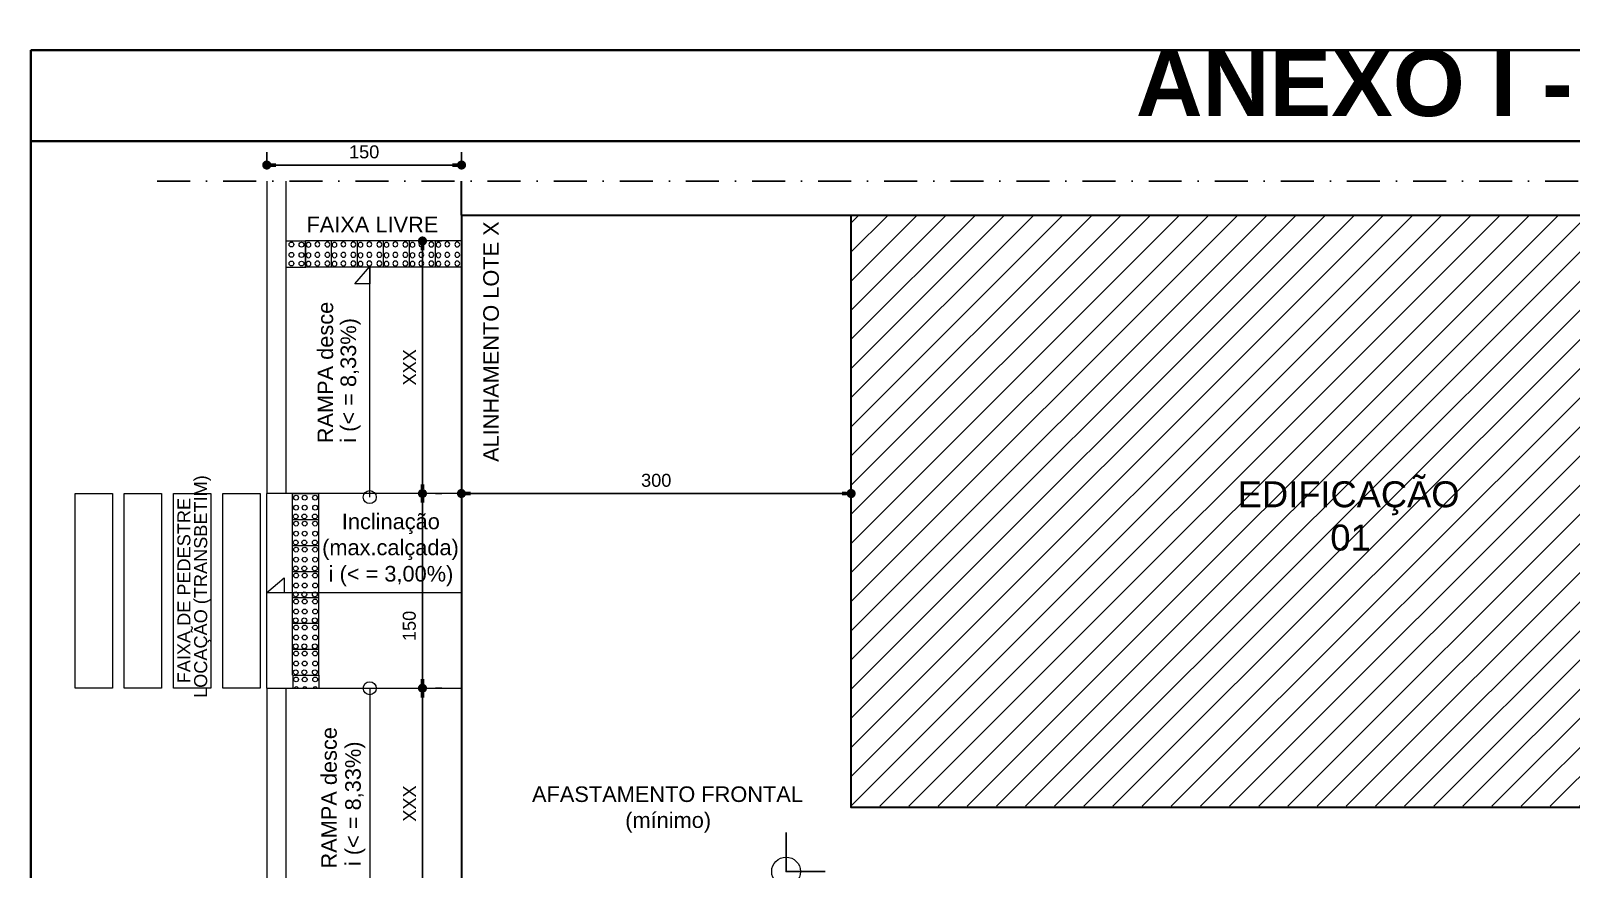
# Model space of a CAD drawing. Header units: millimetres. Extents: x 2084 to 63904, y -2368 to 2343.
# Drawn here: x 55364 to 56550, y -1019 to -374 of the extents above; entities that cross this region are included whole.
import ezdxf

# ---------------------------------------------------------------- set-up
doc = ezdxf.new("R2010")
doc.units = ezdxf.units.MM
doc.header["$PDMODE"] = 2
doc.linetypes.add('DASHDOTX2', pattern=[50.8, 25.4, -12.7, 0, -12.7])
doc.layers.get('0').update_dxf_attribs({"color": 8})
doc.layers.get('Defpoints').update_dxf_attribs({"lineweight": 0})
for name, color, linetype, lineweight in [('COTAS', 1, 'Continuous', 0), ('EDIFICAÇÕES', 3, 'Continuous', 30), ('HACHURAS', 252, 'Continuous', 13), ('LOTE', 2, 'Continuous', 30), ('NÍVEL', 8, 'Continuous', 15), ('P1', 1, 'Continuous', 5), ('P4', 4, 'Continuous', 40), ('P6', 6, 'Continuous', 60), ('PASSEIO PÚBLIOO', 252, 'Continuous', 13), ('PISO PODOTÁTIL-ALERTA', 1, 'Continuous', 5), ('SIMBOLOGIA', 2, 'Continuous', 20), ('TEXTO PADRÃO', 2, 'Continuous', 15)]:
    doc.layers.add(name, color=color, linetype=linetype, lineweight=lineweight)
doc.layers.add('TRAÇO PONTO', color=9, linetype='DASHDOTX2')
doc.styles.get("Standard").update_dxf_attribs({"font": 'arial.ttf'})
doc.dimstyles.new('1-50', dxfattribs={"dimtxt": 10, "dimasz": 7, "dimexe": 10, "dimexo": 15, "dimgap": 5, "dimtad": 1, "dimdec": 0, "dimtxsty": 'Standard', "dimblk": 'DOT', "dimcen": 2.5, "dimclrd": 5, "dimclre": 5, "dimclrt": 7, "dimadec": 0, "dimazin": 0, "dimtfac": 1, "dimtdec": 0, "dimtmove": 0, "dimatfit": 3, "dimldrblk": 'DOT', "dimfxl": 10, "dimarcsym": 0})

# ---------------------------------------------------------------- blocks, each defined once
blk = doc.blocks.new('Piso tátil alerta')
for p, q in [((-20, 0), (0, 0)), ((-20, 0), (-20, -20)), ((0, 0), (0, -20)), ((0, -20), (-20, -20))]:
    blk.add_line(p, q)
for centre in [(-17.7, -2.4), (-17.7, -9), (-10.9, -2.7), (-10.9, -9.3), (-3.2, -2.7), (-3.2, -9.3), (-17.7, -17.1), (-10.9, -17.4), (-3.2, -17.3)]:
    blk.add_circle(centre, 1.86)
blk = doc.blocks.new('A$C9992214c')
blk.add_line((6.5, -11.7), (6.5, 8.3))
blk.add_lwpolyline([(6.5, 8.3), (-8.7, 8.3), (-8.7, -11.7), (6.5, -11.7)])
for centre in [(-4.5, 5.7), (3.3, 5.6), (-4.5, -2.3), (-4.5, -8.9), (3.3, -2.4), (3.3, -9)]:
    blk.add_circle(centre, 1.86)
blk = doc.blocks.new('A$C15a93cfa')
for p, q in [((-10.1, 12.9), (9.9, 12.9)), ((-10.1, 12.9), (-10.1, 2.9)), ((9.9, 12.9), (9.9, 2.9)), ((-10.1, 2.9), (9.9, 2.9))]:
    blk.add_line(p, q)
for centre in [(-7.5, 9.7), (-0.9, 9.7), (7.2, 9.7)]:
    blk.add_circle(centre, 1.86)
for centre in [(-7.4, 2), (-0.8, 2), (7.2, 2)]:
    blk.add_arc(centre, 1.86, 29.505, 150.495)
blk = doc.blocks.new('DOT')
at = {"layer": 'P6', "color": 0, "linetype": 'ByBlock'}
blk.add_line((-0.5, 0), (-1, 0), dxfattribs=at)
at = {"layer": 'P6', "color": 0, "linetype": 'ByBlock', "const_width": 0.5}
blk.add_lwpolyline([(-0.25, 0, 1), (0.25, 0, 1)], format="xyb", close=True, dxfattribs=at)
blk = doc.blocks.new('*D18')
at = {"layer": 'COTAS', "color": 5, "lineweight": -2, "transparency": 16777216}
for p, q in [((55695.8, -715), (55695.8, -720)), ((55995.9, -715), (55995.9, -720)), ((55702.8, -730), (55988.9, -730))]:
    blk.add_line(p, q, dxfattribs=at)
at = {"layer": 'Defpoints', "color": 0, "transparency": 16777216}
for p in [(55695.8, -730), (55995.9, -730), (55995.9, -730)]:
    blk.add_point(p, dxfattribs=at)
at = {"layer": 'COTAS', "color": 5, "lineweight": -2, "transparency": 16777216, "xscale": 7, "yscale": 7, "zscale": 7, "rotation": 180}
blk.add_blockref('DOT', (55695.8, -730), dxfattribs=at)
at = {"layer": 'COTAS', "color": 5, "lineweight": -2, "transparency": 16777216, "xscale": 7, "yscale": 7, "zscale": 7}
blk.add_blockref('DOT', (55995.9, -730), dxfattribs=at)
at = {"layer": 'COTAS', "color": 7, "lineweight": 0, "transparency": 16777216, "insert": (55845.8, -719.9), "char_height": 10, "attachment_point": 5}
blk.add_mtext('300', dxfattribs=at)
blk = doc.blocks.new('_DOT')
at = {"color": 0, "linetype": 'ByBlock', "lineweight": -2}
blk.add_line((-0.5, 0), (-1, 0), dxfattribs=at)
at = {"linetype": 'ByBlock', "lineweight": -2, "const_width": 0.5}
blk.add_lwpolyline([(-0.25, 0, 1), (0.25, 0, 1)], format="xyb", close=True, dxfattribs=at)
blk = doc.blocks.new('*D38')
at = {"layer": 'COTAS', "color": 5, "lineweight": -2, "transparency": 16777216}
for p, q in [((55665.8, -1050.6), (55665.8, -887)), ((55680.8, -880), (55675.8, -880)), ((55680.8, -1057.6), (55675.8, -1057.6))]:
    blk.add_line(p, q, dxfattribs=at)
at = {"layer": 'Defpoints', "color": 0, "transparency": 16777216}
for p in [(55665.8, -880), (55665.8, -880), (55665.8, -1057.6)]:
    blk.add_point(p, dxfattribs=at)
at = {"layer": 'COTAS', "color": 5, "lineweight": -2, "transparency": 16777216, "xscale": 7, "yscale": 7, "zscale": 7}
for p, rotation in [((55665.8, -880), 90), ((55665.8, -1057.6), 270)]:
    blk.add_blockref('DOT', p, dxfattribs=dict(at, rotation=rotation))
at = {"layer": 'COTAS', "color": 7, "lineweight": 0, "transparency": 16777216, "insert": (55655.8, -968.8), "char_height": 10, "attachment_point": 5, "rotation": 90}
blk.add_mtext('XXX', dxfattribs=at)
blk = doc.blocks.new('*D39')
at = {"layer": 'COTAS', "color": 5, "lineweight": -2, "transparency": 16777216}
for p, q in [((55680.8, -730), (55675.8, -730)), ((55665.8, -873), (55665.8, -737)), ((55680.8, -880), (55675.8, -880))]:
    blk.add_line(p, q, dxfattribs=at)
at = {"layer": 'Defpoints', "color": 0, "transparency": 16777216}
for p in [(55665.8, -730), (55665.8, -730), (55665.8, -880)]:
    blk.add_point(p, dxfattribs=at)
at = {"layer": 'COTAS', "color": 5, "lineweight": -2, "transparency": 16777216, "xscale": 7, "yscale": 7, "zscale": 7}
for p, rotation in [((55665.8, -730), 90), ((55665.8, -880), 270)]:
    blk.add_blockref('DOT', p, dxfattribs=dict(at, rotation=rotation))
at = {"layer": 'COTAS', "color": 7, "lineweight": 0, "transparency": 16777216, "insert": (55655.7, -832), "char_height": 10, "attachment_point": 5, "rotation": 90}
blk.add_mtext('150', dxfattribs=at)
blk = doc.blocks.new('*D40')
at = {"layer": 'COTAS', "color": 5, "lineweight": -2, "transparency": 16777216}
for p, q in [((55665.8, -723), (55665.8, -542.5)), ((55680.8, -535.5), (55675.8, -535.5)), ((55680.8, -730), (55675.8, -730))]:
    blk.add_line(p, q, dxfattribs=at)
at = {"layer": 'Defpoints', "color": 0, "transparency": 16777216}
for p in [(55665.8, -535.5), (55665.8, -535.5), (55665.8, -730)]:
    blk.add_point(p, dxfattribs=at)
at = {"layer": 'COTAS', "color": 5, "lineweight": -2, "transparency": 16777216, "xscale": 7, "yscale": 7, "zscale": 7}
for p, rotation in [((55665.8, -535.5), 90), ((55665.8, -730), 270)]:
    blk.add_blockref('DOT', p, dxfattribs=dict(at, rotation=rotation))
at = {"layer": 'COTAS', "color": 7, "lineweight": 0, "transparency": 16777216, "insert": (55655.8, -632.8), "char_height": 10, "attachment_point": 5, "rotation": 90}
blk.add_mtext('XXX', dxfattribs=at)
blk = doc.blocks.new('*D44')
at = {"layer": 'COTAS', "color": 5, "lineweight": -2, "transparency": 16777216}
for p, q in [((55545.9, -474.4), (55545.9, -467)), ((55695.9, -474.4), (55695.9, -467)), ((55552.9, -477), (55688.9, -477))]:
    blk.add_line(p, q, dxfattribs=at)
at = {"layer": 'Defpoints', "color": 0, "transparency": 16777216}
for p in [(55695.9, -477), (55545.9, -489.4), (55695.9, -489.4)]:
    blk.add_point(p, dxfattribs=at)
at = {"layer": 'COTAS', "color": 5, "lineweight": -2, "transparency": 16777216, "xscale": 7, "yscale": 7, "zscale": 7, "rotation": 180}
blk.add_blockref('DOT', (55545.9, -477), dxfattribs=at)
at = {"layer": 'COTAS', "color": 5, "lineweight": -2, "transparency": 16777216, "xscale": 7, "yscale": 7, "zscale": 7}
blk.add_blockref('DOT', (55695.9, -477), dxfattribs=at)
at = {"layer": 'COTAS', "color": 7, "transparency": 16777216, "insert": (55620.9, -466.9), "char_height": 10, "attachment_point": 5}
blk.add_mtext('150', dxfattribs=at)

msp = doc.modelspace()

# ---------------------------------------------------------------- hatches: boundary and pattern name
at = {"layer": 'HACHURAS'}
h = msp.add_hatch(dxfattribs=at)
h.set_pattern_fill('ANSI31', color=256, scale=5)
h.set_pattern_definition([(45, (-195.275, -2.296), (-11.22532, 11.22532), [])])
h.paths.add_polyline_path([(55995.9, -515.5), (55995.9, -970.9), (56745.9, -970.9), (56745.9, -515.5)])

# ---------------------------------------------------------------- linework, layer by layer
msp.add_lwpolyline([(55975.8, -1021.2), (55945.8, -1021.2), (55945.8, -991.2)])
at = {"layer": 'EDIFICAÇÕES'}
msp.add_lwpolyline([(55995.9, -515.5), (56745.9, -515.5), (56745.9, -971.9), (55995.9, -971.9)], close=True, dxfattribs=at)
at = {"layer": 'LOTE'}
for q in [(55695.9, -489.4), (57934.7, -515.5)]:
    msp.add_line((55695.9, -515.5), q, dxfattribs=at)
msp.add_lwpolyline([(55695.9, -515.5), (55695.9, -1015.3, 0.405581), (55932.4, -1270.9), (57934.7, -1270.9)], format="xyb", dxfattribs=at)
at = {"layer": 'NÍVEL'}
msp.add_circle((55945.8, -1021.2), 11.1, dxfattribs=at)
at = {"layer": 'P1'}
for p, q in [((55545.9, -489.4), (55545.9, -730)), ((55560.7, -489.4), (55560.7, -730)), ((55545.9, -880), (55545.9, -1300.4))]:
    msp.add_line(p, q, dxfattribs=at)
msp.add_lwpolyline([(55560.7, -880), (55560.7, -1300.8, 0.396951), (55776.5, -1526)], format="xyb", dxfattribs=at)
at = {"layer": 'P4'}
for p, q in [((55364.2, -388.5), (57964.2, -388.5)), ((55364.2, -2368.1), (55364.2, -388.5)), ((55364.2, -458.5), (57964.2, -458.5))]:
    msp.add_line(p, q, dxfattribs=at)
at = {"layer": 'PASSEIO PÚBLIOO'}
for points in [[(55427, -730), (55427, -880), (55398.3, -880), (55398.3, -730)], [(55464.9, -730), (55464.9, -880), (55436.2, -880), (55436.2, -730)], [(55502.8, -730), (55502.8, -880), (55474.2, -880), (55474.2, -730)], [(55540.8, -730), (55540.8, -880), (55512.1, -880), (55512.1, -730)]]:
    msp.add_lwpolyline(points, close=True, dxfattribs=at)
msp.add_lwpolyline([(55695.8, -730), (55545.8, -730), (55545.8, -880), (55695.8, -880)], dxfattribs=at)
at = {"layer": 'SIMBOLOGIA'}
for points in [[(55625.2, -732.8), (55625.2, -555.2), (55625.2, -568.6), (55613.8, -568.6), (55625.2, -555.2)], [(55695.8, -806.4), (55545.8, -806.4), (55559.2, -795), (55559.2, -806.4)], [(55625.2, -880), (55625.2, -1057.6), (55613.8, -1044.2), (55625.2, -1044.2)]]:
    msp.add_lwpolyline(points, dxfattribs=at)
for centre in [(55625.2, -732.8), (55625.2, -880)]:
    msp.add_circle(centre, 5, dxfattribs=at)
at = {"layer": 'TRAÇO PONTO'}
msp.add_line((55461.5, -489.4), (57934.7, -489.4), dxfattribs=at)

# ---------------------------------------------------------------- block references
at = {"layer": 'PISO PODOTÁTIL-ALERTA'}
for name, p in [('A$C9992214c', (55569.4, -543.9)), ('A$C15a93cfa', (55576, -882.9))]:
    msp.add_blockref(name, p, dxfattribs=at)
at = {"layer": 'PISO PODOTÁTIL-ALERTA', "xscale": -1, "rotation": 180}
for p in [(55595.8, -555.5), (55615.8, -555.5), (55635.8, -555.5), (55655.8, -555.5), (55675.8, -555.5), (55695.8, -555.5)]:
    msp.add_blockref('Piso tátil alerta', p, dxfattribs=at)
at = {"layer": 'PISO PODOTÁTIL-ALERTA', "rotation": 90}
for p in [(55565.8, -730), (55565.8, -750), (55565.8, -770), (55565.8, -790), (55565.8, -810), (55565.8, -830), (55565.8, -850)]:
    msp.add_blockref('Piso tátil alerta', p, dxfattribs=at)

# ---------------------------------------------------------------- texts
at = {"layer": 'TEXTO PADRÃO', "attachment_point": 1}
for s, insert, char_height, width in [('{\\fArial|b1|i0|c0|p34;             ANEXO I - PASSEIO PÚBLICO   }', (55957.8, -388.3), 51, 4365.091), (' FAIXA LIVRE', (55571.8, -516.8), 12, 935.566), ('\\pi0.1;EDIFICAÇÃO \\P\\pi71.35512;01', (56293.5, -720.6), 20, 167.499), ('\\pi16.50466;Inclinação \\P\\pi1.32867;(max.calçada)', (55587.2, -745.5), 12, 106.311), ('i (< = 3,00%)', (55593.6, -785.8), 12, 935.566), ('\\pi27.96132;AFASTAMENTO FRONTAL \\P\\pi99.72803;(mínimo)', (55722.2, -955.6), 12, 263.958)]:
    msp.add_mtext(s, dxfattribs=dict(at, insert=insert, char_height=char_height, width=width))
at = {"layer": 'TEXTO PADRÃO', "rotation": 90}
for s, insert, char_height, width, attachment_point in [('ALINHAMENTO LOTE X', (55712.6, -705.7), 12, 935.566, 1), ('RAMPA desce', (55585, -582.3), 12, 935.566, 3), ('i (< = 8,33%)', (55602.7, -594.9), 12, 935.566, 3), ('\\pi3.54045;LOCAÇÃO (TRANSBETIM)', (55490, -891), 10, 177.088, 1), ('FAIXA DE PEDESTRE', (55477.1, -876.2), 10, 935.566, 1), ('RAMPA desce', (55587.8, -909.9), 12, 935.566, 3), ('i (< = 8,33%)', (55606.3, -921), 12, 935.566, 3)]:
    msp.add_mtext(s, dxfattribs=dict(at, insert=insert, char_height=char_height, width=width, attachment_point=attachment_point))

# ---------------------------------------------------------------- dimensions: what is measured, and where the dimension line sits
at = {"layer": 'COTAS'}
dim = msp.add_linear_dim(base=(55695.9, -477), p1=(55545.9, -489.4), p2=(55695.9, -489.4), dimstyle='1-50', override={"dimblk": 'DOT', "dimldrblk": 'DOT', "dimfxl": 5}, dxfattribs=at)
dim.commit()
dim.dimension.update_dxf_attribs({"geometry": '*D44', "text_midpoint": (55620.9, -466.9)})
at = {"layer": 'COTAS', "lineweight": 0}
for base, p1, p2, picture, middle in [((55665.8, -535.5), (55665.8, -730), (55665.8, -535.5), '*D40', (55655.8, -632.8)), ((55665.8, -880), (55665.8, -1057.6), (55665.8, -880), '*D38', (55655.8, -968.8))]:
    dim = msp.add_linear_dim(base=base, p1=p1, p2=p2, angle=90, text='XXX', dimstyle='1-50', override={"dimblk": 'DOT', "dimldrblk": 'DOT', "dimfxl": 5}, dxfattribs=at)
    dim.commit()
    dim.dimension.update_dxf_attribs({"geometry": picture, "text_midpoint": middle})
dim = msp.add_linear_dim(base=(55995.9, -730), p1=(55695.8, -730), p2=(55995.9, -730), dimstyle='1-50', override={"dimblk": 'DOT', "dimldrblk": 'DOT', "dimfxl": 5}, dxfattribs=at)
dim.commit()
dim.dimension.update_dxf_attribs({"geometry": '*D18', "text_midpoint": (55845.8, -719.9)})
dim = msp.add_linear_dim(base=(55665.8, -730), p1=(55665.8, -880), p2=(55665.8, -730), angle=90, text='150', dimstyle='1-50', override={"dimblk": 'DOT', "dimldrblk": 'DOT', "dimfxl": 5}, dxfattribs=at)
dim.commit()
dim.dimension.update_dxf_attribs({"geometry": '*D39', "text_midpoint": (55665.8, -832), "dimtype": 160})

doc.saveas('drawing.dxf')
